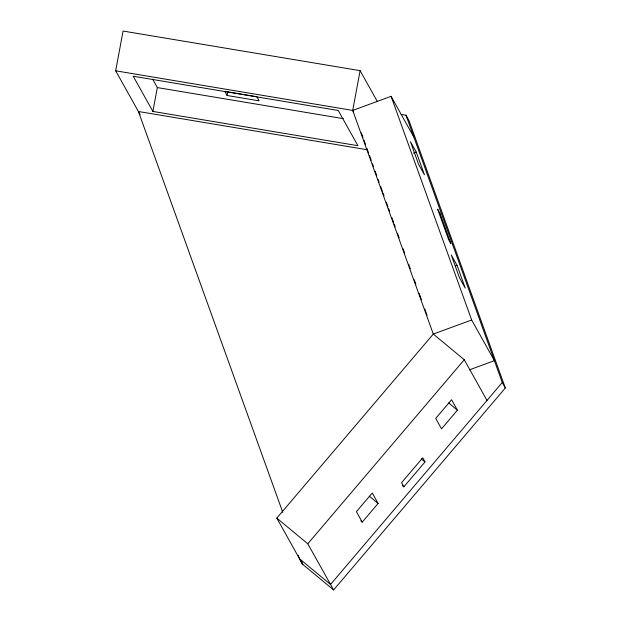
<?xml version="1.0" encoding="UTF-8"?>
<svg xmlns="http://www.w3.org/2000/svg" width="621" height="621" viewBox="0 0 621 621"><rect width="100%" height="100%" fill="white"/><g stroke="black" fill="none" stroke-linecap="round" stroke-linejoin="round"><path stroke-width="0.93" d="M140.167 114.644L115.669 70.81L123.067 31.05L360.118 70.662L377.289 101.386M152.89 111.431L133.22 76.236L338.235 110.491L357.906 145.687L152.89 111.431L157.33 87.577L152.65 79.193M227.1 95.494L224.794 91.365L256.83 96.721L259.136 100.843L227.1 95.494L227.798 91.753M487.004 400.436L464.26 359.745L433.287 334.067L352.712 110.422L360.118 70.662M298.227 555.252L299.539 558.9L302.73 564.497L276.811 518.108L433.287 334.067L471.665 319.986L494.409 360.677L469.414 369.852M401.197 114.419L405.979 115.219L409.053 120.715L505.331 387.978L333.609 589.95L307.791 543.786L464.26 359.745M362.253 522.106L378.111 503.452L372.274 493.004L356.415 511.657L362.253 522.106L360.793 520.895M457.405 410.186L441.547 428.839L435.709 418.391L451.568 399.738L457.405 410.186L448.665 402.936M403.867 486.825L425.012 461.954L422.707 457.832L401.562 482.703L403.867 486.825L402.408 485.622M405.979 115.219L502.257 382.474L330.527 584.477L299.586 558.807M115.669 70.81L352.712 110.422L391.09 96.333L413.834 137.024M413.563 153.123L416.272 152.129L424.438 174.796L418.601 164.348L410.434 141.681L416.272 152.129M455.294 266.13L457.103 265.462L465.269 288.128L459.431 277.68L451.265 255.014L457.103 265.462M157.33 87.577L343.273 118.642M366.856 149.677L138.405 111.501L282.803 512.426M421.372 458.935L425.012 461.954M369.363 496.202L378.111 503.452M276.811 518.108L307.791 543.786M302.66 564.31L333.609 589.95M352.712 110.422L353.644 112.083M502.257 382.474L505.331 387.978M391.09 96.333L471.665 319.986M361.337 132.84L362.982 137.404M363.968 140.144L365.614 144.701M366.926 148.357L368.571 152.913M369.557 155.654L371.195 160.218M372.515 163.866L373.5 166.599M375.146 171.163L376.784 175.727M378.104 179.376L379.089 182.116M380.727 186.673L382.373 191.237M383.033 193.061L384.019 195.801M386.316 202.182L387.962 206.746M388.622 208.571L389.608 211.311M391.905 217.699L393.551 222.256M394.211 224.08L395.197 226.82M397.494 233.209L399.14 237.765M403.083 248.718L404.729 253.283M408.672 264.228L410.31 268.792M414.261 279.737L415.899 284.302M419.191 293.423L421.488 299.811M424.78 308.932L427.077 315.321M301.294 560.755L302.73 564.497M439.932 213.267L437.626 209.145L448.517 239.364L450.823 243.486L439.932 213.267"/></g></svg>
